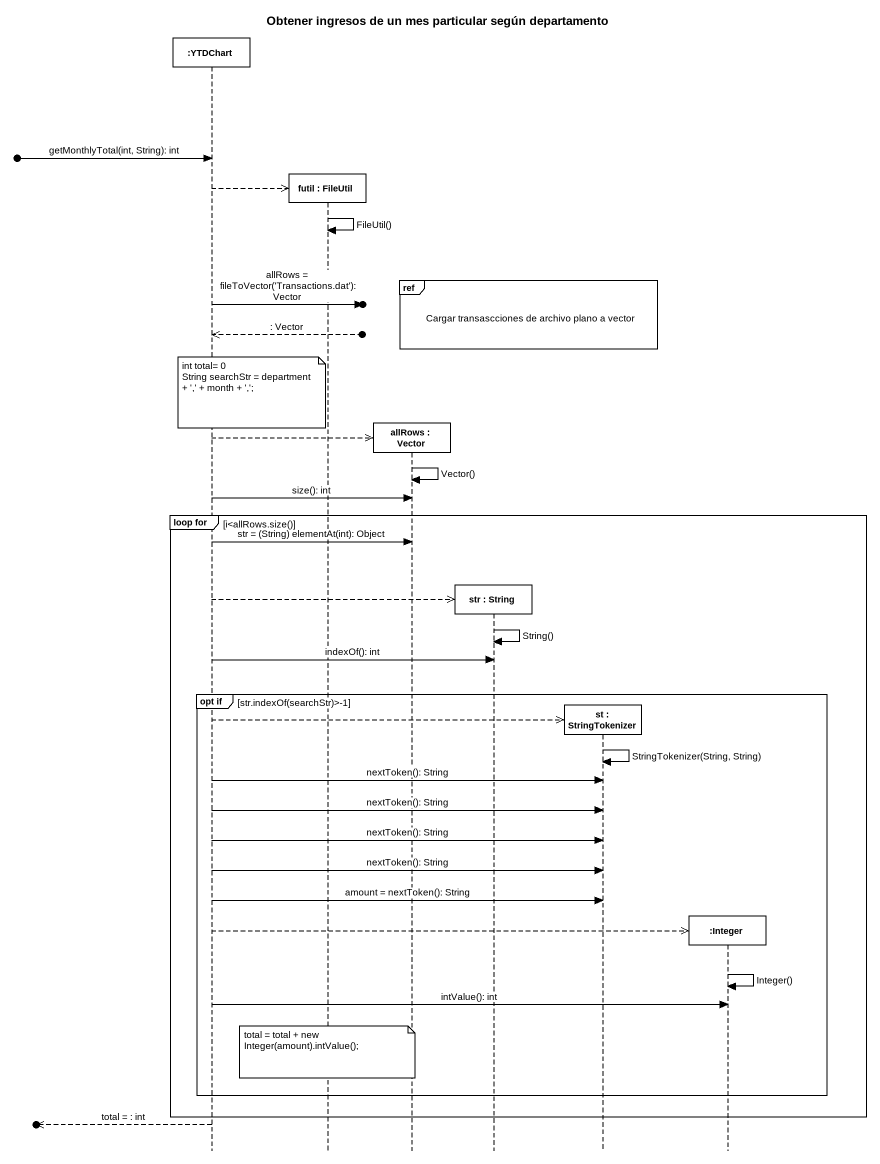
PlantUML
@startuml
title Obtener ingresos de un mes particular según departamento
hide footbox
participant ":YTDChart" as YTDChart
participant "futil : FileUtil" as futil
participant "allRows : Vector" as allRows
participant "str : String" as str
participant "st : StringTokenizer" as st
participant ":Integer" as Integer

[o-> YTDChart : getMonthlyTotal(int, String): int
YTDChart -->> futil **
futil -> futil : FileUtil()
ref over allRows, str, st : Cargar transascciones de archivo plano a vector
YTDChart ->o] : allRows = fileToVector('Transactions.dat'): Vector
YTDChart <<--o] : : Vector
note over YTDChart
  int total= 0
  String searchStr = department + ',' + month + ',';
end note
YTDChart -->> allRows **
allRows -> allRows : Vector()
YTDChart -> allRows : size(): int
group loop for [i<allRows.size()]
  YTDChart -> allRows : str = (String) elementAt(int): Object
  YTDChart -->> str **
  str -> str : String()
  YTDChart -> str : indexOf(): int
  group opt if [str.indexOf(searchStr)>-1]
    YTDChart -->> st **
    st -> st : StringTokenizer(String, String)
    YTDChart -> st : nextToken(): String
    YTDChart -> st : nextToken(): String
    YTDChart -> st : nextToken(): String
    YTDChart -> st : nextToken(): String
    YTDChart -> st : amount = nextToken(): String
    YTDChart -->> Integer **
    Integer -> Integer : Integer()
    YTDChart -> Integer : intValue(): int
    note over futil : total = total + new Integer(amount).intValue();
  end
end
[o<<-- YTDChart : total = : int
@enduml
